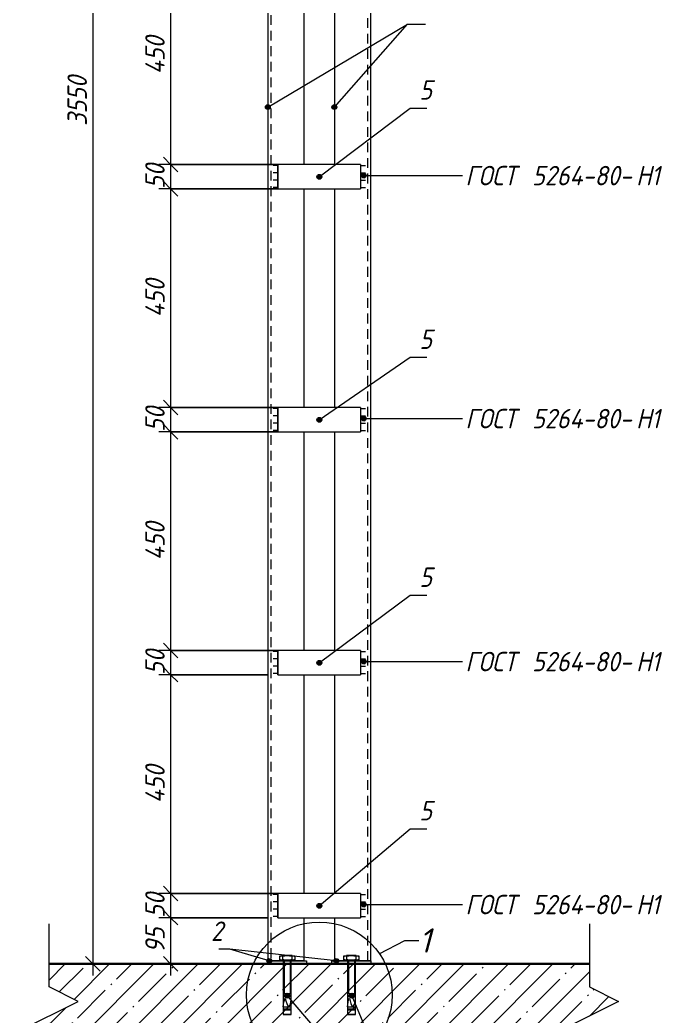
# Model space of a CAD drawing. Header units: millimetres. Extents: x 1525 to 46824, y -520 to 14115.
# Drawn here: x 29204 to 30525, y 4013 to 6062 of the extents above; entities that cross this region are included whole.
import ezdxf

# ---------------------------------------------------------------- set-up
doc = ezdxf.new("R2010")
doc.units = ezdxf.units.MM
doc.linetypes.add('200_ШТРИХ_ш1п0_6_', pattern=[32, 20, -12])
for name, color, linetype, lineweight in [('A-ANNO-DIMS', 7, 'Continuous', 9), ('A-ANNO-DIMS-20', 7, 'Continuous', 9), ('A-DETL-1', 7, 'Continuous', 5), ('A-DETL-2', 7, '200_ШТРИХ_ш1п0_6_', 5), ('A-DETL-GENF-1', 7, 'Continuous', 5), ('A-FLOR-FNSH-1', 7, 'Continuous', 30), ('A-FLOR-PATT-1', 7, 'Continuous', 5), ('A-GENM', 7, 'Continuous', 9), ('A-GENM-IDEN', 7, 'Continuous', 9), ('G-ANNO-TEXT', 7, 'Continuous', 9)]:
    doc.layers.add(name, color=color, linetype=linetype, lineweight=lineweight)
doc.styles.add('ISOCPEUR_I_1', font='isocpeui.ttf', dxfattribs={"width": 0.9, "height": 40})
doc.styles.add('ISOCPEUR_I_2', font='isocpeui.ttf', dxfattribs={"height": 50})
doc.dimstyles.new('ISO-2_0_0_9К_СРЕДНИЙ', dxfattribs={"dimscale": 304.8, "dimtxt": 39.839247, "dimasz": 0.098425, "dimexe": 0.07874, "dimexo": 0, "dimgap": 0, "dimtad": 1, "dimdec": 0, "dimzin": 0, "dimdsep": 46, "dimtxsty": 'ISOCPEUR_I_1', "dimblk1": 'OBLIQUE', "dimblk2": 'OBLIQUE', "dimsah": 1, "dimcen": 0.09, "dimdle": 0.07874, "dimazin": 0, "dimtfac": 1, "dimtdec": 4, "dimtix": 1, "dimtmove": 0, "dimatfit": 3, "dimfxl": 1, "dimtvp": 1, "dimtolj": 1, "dimtzin": 0, "dimarcsym": 2})

# ---------------------------------------------------------------- blocks, each defined once
blk = doc.blocks.new('Фахверк_Влож_Полоса боковая - Полоса_Фахверка-25655111-АР1_1_Ф-18_2 эт_ - зависимый')
at = {"layer": 'A-GENM'}
for p, q in [((66575, 7215), (66575, 7265)), ((66745, 7265), (66575, 7265)), ((66745, 7265), (66745, 7215)), ((66575, 7215), (66745, 7215))]:
    blk.add_line(p, q, dxfattribs=at)
blk = doc.blocks.new('Фахверк_Влож_Уголок - Уголок_Фахверка-27978286-АР1_1_Ф-18_2 эт_ - зависимый')
at = {"layer": 'A-GENM'}
for p, q in [((66766, 4126), (66766, 7640)), ((66691, 6215), (66691, 5765)), ((66691, 5715), (66691, 5265)), ((66691, 5215), (66691, 4765)), ((66691, 4715), (66691, 4265)), ((66691, 4215), (66691, 4126)), ((66766, 4126), (66691, 4126))]:
    blk.add_line(p, q, dxfattribs=at)
blk = doc.blocks.new('Фахверк_Влож_Уголок - Уголок_Фахверка-27978287-АР1_1_Ф-18_2 эт_ - зависимый')
at = {"layer": 'A-GENM'}
for p, q in [((66554, 7640), (66554, 4126)), ((66629, 5765), (66629, 6215)), ((66629, 5265), (66629, 5715)), ((66629, 4765), (66629, 5215)), ((66629, 4265), (66629, 4715)), ((66629, 4126), (66629, 4215)), ((66629, 4126), (66554, 4126))]:
    blk.add_line(p, q, dxfattribs=at)
blk = doc.blocks.new('Фахверк_Влож_Полоса нижняя - Полоса_Фахверка-25617960-АР1_1_Ф-18_2 эт_ - зависимый')
at = {"layer": 'A-GENM'}
for p, q in [((66686, 4120), (66686, 4126)), ((66686, 4126), (66766, 4126)), ((66766, 4126), (66766, 4120))]:
    blk.add_line(p, q, dxfattribs=at)
blk = doc.blocks.new('DET_L_Линия разрыва1 - М20-27085586-АР1_1_Ф-18_2 эт_ - зависимый')
at = {"layer": 'A-DETL-GENF-1'}
for p, q in [((66104, 4072.7), (66104, 4202.7)), ((66164, 4042.7), (66104, 4072.7)), ((66044, 3982.7), (66164, 4042.7)), ((66104, 3952.7), (66044, 3982.7)), ((66104, 3822.7), (66104, 3952.7))]:
    blk.add_line(p, q, dxfattribs=at)
blk = doc.blocks.new('DIMBLOCK96-АР1_1_Ф-18_2 эт_ - зависимый')
at = {"layer": 'A-ANNO-DIMS-20'}
for p, q in [((29734.8, 6215), (29489.9, 6215)), ((29513.9, 6215), (29513.9, 5765)), ((29513.9, 6215), (29734.8, 6215)), ((29734.8, 5765), (29489.9, 5765)), ((29513.9, 5765), (29734.8, 5765))]:
    blk.add_line(p, q, dxfattribs=at)
at = {"layer": 'A-ANNO-DIMS-20', "lineweight": 20}
for p, q in [((29513.9, 6215), (29498.9, 6230)), ((29513.9, 6215), (29528.9, 6200)), ((29513.9, 5765), (29498.9, 5780)), ((29513.9, 5765), (29528.9, 5750))]:
    blk.add_line(p, q, dxfattribs=at)
at = {"layer": 'A-ANNO-DIMS-20', "color": 0, "insert": (29461.6, 5950.5), "char_height": 40, "width": 94.695, "attachment_point": 1, "rotation": 90, "line_spacing_factor": 1.149209, "style": 'ISOCPEUR_I_1'}
blk.add_mtext('450', dxfattribs=at)
blk = doc.blocks.new('_Oblique')
at = {"color": 0, "linetype": 'ByBlock', "lineweight": -2}
blk.add_line((-0.5, -0.5), (0.5, 0.5), dxfattribs=at)
blk = doc.blocks.new('DIMBLOCK97-АР1_1_Ф-18_2 эт_ - зависимый')
at = {"layer": 'A-ANNO-DIMS-20'}
for p, q in [((29734.8, 5765), (29489.9, 5765)), ((29513.9, 5765), (29513.9, 5715)), ((29513.9, 5765), (29734.8, 5765)), ((29734.8, 5715), (29489.9, 5715)), ((29513.9, 5715), (29734.8, 5715))]:
    blk.add_line(p, q, dxfattribs=at)
at = {"layer": 'A-ANNO-DIMS-20', "lineweight": 20}
for p, q in [((29513.9, 5765), (29498.9, 5780)), ((29513.9, 5765), (29528.9, 5750)), ((29513.9, 5715), (29498.9, 5730)), ((29513.9, 5715), (29528.9, 5700))]:
    blk.add_line(p, q, dxfattribs=at)
at = {"layer": 'A-ANNO-DIMS-20', "color": 0, "insert": (29461.6, 5714.7), "char_height": 40, "width": 60.678, "attachment_point": 1, "rotation": 90, "line_spacing_factor": 1.149209, "style": 'ISOCPEUR_I_1'}
blk.add_mtext('50', dxfattribs=at)
blk = doc.blocks.new('DIMBLOCK98-АР1_1_Ф-18_2 эт_ - зависимый')
at = {"layer": 'A-ANNO-DIMS-20', "lineweight": 20}
for p, q in [((29513.9, 5715), (29498.9, 5730)), ((29513.9, 5715), (29528.9, 5700)), ((29513.9, 5265), (29498.9, 5280)), ((29513.9, 5265), (29528.9, 5250))]:
    blk.add_line(p, q, dxfattribs=at)
at = {"layer": 'A-ANNO-DIMS-20'}
for p, q in [((29734.8, 5715), (29489.9, 5715)), ((29513.9, 5715), (29513.9, 5265)), ((29513.9, 5715), (29734.8, 5715)), ((29734.8, 5265), (29489.9, 5265)), ((29513.9, 5265), (29734.8, 5265))]:
    blk.add_line(p, q, dxfattribs=at)
at = {"layer": 'A-ANNO-DIMS-20', "color": 0, "insert": (29461.6, 5450.5), "char_height": 40, "width": 94.695, "attachment_point": 1, "rotation": 90, "line_spacing_factor": 1.149209, "style": 'ISOCPEUR_I_1'}
blk.add_mtext('450', dxfattribs=at)
blk = doc.blocks.new('DIMBLOCK99-АР1_1_Ф-18_2 эт_ - зависимый')
at = {"layer": 'A-ANNO-DIMS-20', "lineweight": 20}
for p, q in [((29513.9, 5265), (29498.9, 5280)), ((29513.9, 5265), (29528.9, 5250)), ((29513.9, 5215), (29498.9, 5230)), ((29513.9, 5215), (29528.9, 5200))]:
    blk.add_line(p, q, dxfattribs=at)
at = {"layer": 'A-ANNO-DIMS-20'}
for p, q in [((29734.8, 5265), (29489.9, 5265)), ((29513.9, 5265), (29513.9, 5215)), ((29513.9, 5265), (29734.8, 5265)), ((29734.8, 5215), (29489.9, 5215)), ((29513.9, 5215), (29734.8, 5215))]:
    blk.add_line(p, q, dxfattribs=at)
at = {"layer": 'A-ANNO-DIMS-20', "color": 0, "insert": (29461.6, 5214.7), "char_height": 40, "width": 60.678, "attachment_point": 1, "rotation": 90, "line_spacing_factor": 1.149209, "style": 'ISOCPEUR_I_1'}
blk.add_mtext('50', dxfattribs=at)
blk = doc.blocks.new('DIMBLOCK100-АР1_1_Ф-18_2 эт_ - зависимый')
at = {"layer": 'A-ANNO-DIMS-20', "lineweight": 20}
for p, q in [((29513.9, 5215), (29498.9, 5230)), ((29513.9, 5215), (29528.9, 5200)), ((29513.9, 4765), (29498.9, 4780)), ((29513.9, 4765), (29528.9, 4750))]:
    blk.add_line(p, q, dxfattribs=at)
at = {"layer": 'A-ANNO-DIMS-20'}
for p, q in [((29734.8, 5215), (29489.9, 5215)), ((29513.9, 5215), (29513.9, 4765)), ((29513.9, 5215), (29734.8, 5215)), ((29734.8, 4765), (29489.9, 4765)), ((29513.9, 4765), (29734.8, 4765))]:
    blk.add_line(p, q, dxfattribs=at)
at = {"layer": 'A-ANNO-DIMS-20', "color": 0, "insert": (29461.6, 4950.5), "char_height": 40, "width": 94.695, "attachment_point": 1, "rotation": 90, "line_spacing_factor": 1.149209, "style": 'ISOCPEUR_I_1'}
blk.add_mtext('450', dxfattribs=at)
blk = doc.blocks.new('DIMBLOCK101-АР1_1_Ф-18_2 эт_ - зависимый')
at = {"layer": 'A-ANNO-DIMS-20', "lineweight": 20}
for p, q in [((29513.9, 4765), (29498.9, 4780)), ((29513.9, 4765), (29528.9, 4750)), ((29513.9, 4715), (29498.9, 4730)), ((29513.9, 4715), (29528.9, 4700))]:
    blk.add_line(p, q, dxfattribs=at)
at = {"layer": 'A-ANNO-DIMS-20'}
for p, q in [((29734.8, 4765), (29489.9, 4765)), ((29513.9, 4765), (29513.9, 4715)), ((29513.9, 4765), (29734.8, 4765)), ((29713.8, 4715), (29489.9, 4715)), ((29513.9, 4715), (29713.8, 4715))]:
    blk.add_line(p, q, dxfattribs=at)
at = {"layer": 'A-ANNO-DIMS-20', "color": 0, "insert": (29461.6, 4714.7), "char_height": 40, "width": 60.678, "attachment_point": 1, "rotation": 90, "line_spacing_factor": 1.149209, "style": 'ISOCPEUR_I_1'}
blk.add_mtext('50', dxfattribs=at)
blk = doc.blocks.new('DIMBLOCK102-АР1_1_Ф-18_2 эт_ - зависимый')
at = {"layer": 'A-ANNO-DIMS-20'}
for p, q in [((29713.8, 4715), (29489.9, 4715)), ((29513.9, 4715), (29513.9, 4265)), ((29513.9, 4715), (29713.8, 4715)), ((29734.8, 4265), (29489.9, 4265)), ((29513.9, 4265), (29734.8, 4265))]:
    blk.add_line(p, q, dxfattribs=at)
at = {"layer": 'A-ANNO-DIMS-20', "lineweight": 20}
for p, q in [((29513.9, 4715), (29498.9, 4730)), ((29513.9, 4715), (29528.9, 4700)), ((29513.9, 4265), (29498.9, 4280)), ((29513.9, 4265), (29528.9, 4250))]:
    blk.add_line(p, q, dxfattribs=at)
at = {"layer": 'A-ANNO-DIMS-20', "color": 0, "insert": (29461.6, 4450.5), "char_height": 40, "width": 94.695, "attachment_point": 1, "rotation": 90, "line_spacing_factor": 1.149209, "style": 'ISOCPEUR_I_1'}
blk.add_mtext('450', dxfattribs=at)
blk = doc.blocks.new('DIMBLOCK103-АР1_1_Ф-18_2 эт_ - зависимый')
at = {"layer": 'A-ANNO-DIMS-20'}
for p, q in [((29734.8, 4265), (29489.9, 4265)), ((29513.9, 4265), (29513.9, 4215)), ((29513.9, 4265), (29734.8, 4265)), ((29713.8, 4215), (29489.9, 4215)), ((29513.9, 4215), (29713.8, 4215))]:
    blk.add_line(p, q, dxfattribs=at)
at = {"layer": 'A-ANNO-DIMS-20', "lineweight": 20}
for p, q in [((29513.9, 4265), (29498.9, 4280)), ((29513.9, 4265), (29528.9, 4250)), ((29513.9, 4215), (29498.9, 4230)), ((29513.9, 4215), (29528.9, 4200))]:
    blk.add_line(p, q, dxfattribs=at)
at = {"layer": 'A-ANNO-DIMS-20', "color": 0, "insert": (29461.6, 4214.7), "char_height": 40, "width": 60.678, "attachment_point": 1, "rotation": 90, "line_spacing_factor": 1.149209, "style": 'ISOCPEUR_I_1'}
blk.add_mtext('50', dxfattribs=at)
blk = doc.blocks.new('DIMBLOCK104-АР1_1_Ф-18_2 эт_ - зависимый')
at = {"layer": 'A-ANNO-DIMS-20', "lineweight": 20}
for p, q in [((29513.9, 4215), (29498.9, 4230)), ((29513.9, 4215), (29528.9, 4200)), ((29513.9, 4120), (29498.9, 4135)), ((29513.9, 4120), (29528.9, 4105))]:
    blk.add_line(p, q, dxfattribs=at)
at = {"layer": 'A-ANNO-DIMS-20'}
for p, q in [((29713.8, 4215), (29489.9, 4215)), ((29513.9, 4215), (29513.9, 4096)), ((29513.9, 4215), (29713.8, 4215)), ((29535.1, 4120), (29489.9, 4120)), ((29513.9, 4120), (29535.1, 4120))]:
    blk.add_line(p, q, dxfattribs=at)
at = {"layer": 'A-ANNO-DIMS-20', "color": 0, "insert": (29461.6, 4142.2), "char_height": 40, "width": 60.678, "attachment_point": 1, "rotation": 90, "line_spacing_factor": 1.149209, "style": 'ISOCPEUR_I_1'}
blk.add_mtext('95', dxfattribs=at)
blk = doc.blocks.new('DIMBLOCK105-АР1_1_Ф-18_2 эт_ - зависимый')
at = {"layer": 'A-ANNO-DIMS-20'}
for p, q in [((29353.9, 7694), (29353.9, 4096)), ((29713.8, 7670), (29329.9, 7670)), ((29353.9, 7670), (29713.8, 7670)), ((29375.1, 4120), (29329.9, 4120)), ((29353.9, 4120), (29375.1, 4120))]:
    blk.add_line(p, q, dxfattribs=at)
at = {"layer": 'A-ANNO-DIMS-20', "lineweight": 20}
for p, q in [((29353.9, 7670), (29338.9, 7685)), ((29353.9, 7670), (29368.9, 7655)), ((29353.9, 4120), (29338.9, 4135)), ((29353.9, 4120), (29368.9, 4105))]:
    blk.add_line(p, q, dxfattribs=at)
at = {"layer": 'A-ANNO-DIMS-20', "color": 0, "insert": (29301.6, 5844.4), "char_height": 40, "width": 121.356, "attachment_point": 1, "rotation": 90, "line_spacing_factor": 1.149209, "style": 'ISOCPEUR_I_1'}
blk.add_mtext('3550', dxfattribs=at)

msp = doc.modelspace()

# ---------------------------------------------------------------- hatches: boundary and pattern name
at = {"layer": 'A-FLOR-PATT-1'}
h = msp.add_hatch(dxfattribs=at)
h.set_pattern_fill('FP_7', color=256, style=0, pattern_type=2)
h.set_pattern_definition([(45, (31215.535, 4305), (-45.6197, 45.6197), []), (45, (31261.155, 4305), (-45.6197, 45.6197), [80.645, -16.129, 2.682, -13.447])])
h.paths.add_polyline_path([(30375.76523, 3880), (30375.76523, 3952.65994), (30315.76523, 3982.65994), (30435.76523, 4042.65994), (30375.76523, 4072.65994), (30375.76523, 4120), (29263.76523, 4120), (29263.76523, 4072.65994), (29323.76523, 4042.65994), (29203.76523, 3982.65994), (29263.76523, 3952.65994), (29263.76523, 3880), (29919.76523, 3880)], flags=0)
at = {"layer": 'A-GENM-IDEN'}
h = msp.add_hatch(color=256, dxfattribs=at)
edge = h.paths.add_edge_path(flags=0)
edge.add_arc((29713.76523, 5883), 5, 0, 360)
h = msp.add_hatch(color=256, dxfattribs=at)
edge = h.paths.add_edge_path(flags=0)
edge.add_arc((29850.76523, 5883), 5, 0, 360)
h = msp.add_hatch(color=256, dxfattribs=at)
edge = h.paths.add_edge_path(flags=0)
edge.add_arc((29819.82883, 5739.52618), 5, 0, 360)
h = msp.add_hatch(color=256, dxfattribs=at)
edge = h.paths.add_edge_path(flags=0)
edge.add_arc((29819.82883, 5239.52618), 5, 0, 360)
h = msp.add_hatch(color=256, dxfattribs=at)
edge = h.paths.add_edge_path(flags=0)
edge.add_arc((29819.82883, 4739.52618), 5, 0, 360)
h = msp.add_hatch(color=256, dxfattribs=at)
edge = h.paths.add_edge_path(flags=0)
edge.add_arc((29819.82883, 4239.52618), 5, 0, 360)
h = msp.add_hatch(color=256, dxfattribs=at)
edge = h.paths.add_edge_path(flags=0)
edge.add_arc((29716.91643, 4126), 5, 0, 360)
h = msp.add_hatch(color=256, dxfattribs=at)
edge = h.paths.add_edge_path(flags=0)
edge.add_arc((29854.8342, 4126), 5, 0, 360)
h = msp.add_hatch(color=256, dxfattribs=at)
edge = h.paths.add_edge_path(flags=0)
edge.add_arc((29753.76523, 4054.38391), 5, 0, 360)
h = msp.add_hatch(color=256, dxfattribs=at)
edge = h.paths.add_edge_path(flags=0)
edge.add_arc((29886.78146, 4054.38391), 5, 0, 360)
at = {"layer": 'G-ANNO-TEXT'}
h = msp.add_hatch(color=256, dxfattribs=at)
edge = h.paths.add_edge_path(flags=0)
edge.add_arc((29911.24237, 5741.99135), 5, 0, 360)
h = msp.add_hatch(color=256, dxfattribs=at)
edge = h.paths.add_edge_path(flags=0)
edge.add_arc((29911.24237, 5241.99135), 5, 0, 360)
h = msp.add_hatch(color=256, dxfattribs=at)
edge = h.paths.add_edge_path(flags=0)
edge.add_arc((29911.24237, 4741.99135), 5, 0, 360)
h = msp.add_hatch(color=256, dxfattribs=at)
edge = h.paths.add_edge_path(flags=0)
edge.add_arc((29911.24237, 4241.99135), 5, 0, 360)

# ---------------------------------------------------------------- linework, layer by layer
at = {"layer": 'A-DETL-1'}
for p, q in [((29734.76523, 5762.5), (29724.76523, 5762.5)), ((29734.76523, 5765), (29734.76523, 5715)), ((29904.76523, 5765), (29904.76523, 5715)), ((29904.76523, 5762.5), (29914.76523, 5762.5)), ((29734.76523, 5747.5), (29724.76523, 5747.5)), ((29904.76523, 5747.5), (29914.76523, 5747.5)), ((29734.76523, 5732.5), (29724.76523, 5732.5)), ((29904.76523, 5732.5), (29914.76523, 5732.5)), ((29734.76523, 5717.5), (29724.76523, 5717.5)), ((29904.76523, 5717.5), (29914.76523, 5717.5)), ((29734.76523, 5262.5), (29724.76523, 5262.5)), ((29734.76523, 5247.5), (29724.76523, 5247.5)), ((29734.76523, 5265), (29734.76523, 5215)), ((29904.76523, 5265), (29904.76523, 5215)), ((29904.76523, 5262.5), (29914.76523, 5262.5)), ((29904.76523, 5247.5), (29914.76523, 5247.5)), ((29734.76523, 5232.5), (29724.76523, 5232.5)), ((29904.76523, 5232.5), (29914.76523, 5232.5)), ((29734.76523, 5217.5), (29724.76523, 5217.5)), ((29904.76523, 5217.5), (29914.76523, 5217.5)), ((29734.76523, 4762.5), (29724.76523, 4762.5)), ((29734.76523, 4765), (29734.76523, 4715)), ((29904.76523, 4765), (29904.76523, 4715)), ((29904.76523, 4762.5), (29914.76523, 4762.5)), ((29734.76523, 4747.5), (29724.76523, 4747.5)), ((29904.76523, 4747.5), (29914.76523, 4747.5)), ((29734.76523, 4732.5), (29724.76523, 4732.5)), ((29734.76523, 4717.5), (29724.76523, 4717.5)), ((29904.76523, 4732.5), (29914.76523, 4732.5)), ((29904.76523, 4717.5), (29914.76523, 4717.5)), ((29734.76523, 4265), (29734.76523, 4215)), ((29904.76523, 4265), (29904.76523, 4215)), ((29734.76523, 4262.5), (29724.76523, 4262.5)), ((29734.76523, 4247.5), (29724.76523, 4247.5)), ((29904.76523, 4262.5), (29914.76523, 4262.5)), ((29904.76523, 4247.5), (29914.76523, 4247.5)), ((29734.76523, 4232.5), (29724.76523, 4232.5)), ((29904.76523, 4232.5), (29914.76523, 4232.5)), ((29734.76523, 4217.5), (29724.76523, 4217.5)), ((29904.76523, 4217.5), (29914.76523, 4217.5)), ((29738.35731, 4136.39795), (29743.84591, 4137.16681)), ((29738.35731, 4128.20467), (29738.35731, 4136.39795)), ((29743.84591, 4127.43581), (29738.35731, 4128.20467)), ((29766.43992, 4127.43581), (29741.09055, 4127.43581)), ((29741.09055, 4127.43581), (29741.09055, 4126)), ((29766.43992, 4126), (29741.09055, 4126)), ((29763.68455, 4137.18427), (29743.84591, 4137.18427)), ((29743.84591, 4137.18427), (29743.84591, 4127.43581)), ((29763.68455, 4127.43581), (29743.84591, 4127.43581)), ((29745.49913, 4126), (29745.49913, 4016)), ((29747.60757, 4126), (29747.60757, 4058.94232)), ((29748.22165, 4126), (29750.26438, 4126)), ((29759.92289, 4126), (29759.92289, 4058.94232)), ((29762.03133, 4016), (29762.03133, 4126)), ((29763.68455, 4127.43581), (29763.68455, 4137.18427)), ((29763.68455, 4137.16681), (29769.17316, 4136.39795)), ((29769.17316, 4128.20467), (29763.68455, 4127.43581)), ((29766.43992, 4126), (29766.43992, 4127.43581)), ((29769.17316, 4136.39795), (29769.17316, 4128.20467)), ((29870.35731, 4136.39795), (29875.84591, 4137.16681)), ((29870.35731, 4128.20467), (29870.35731, 4136.39795)), ((29875.84591, 4127.43581), (29870.35731, 4128.20467)), ((29898.43992, 4127.43581), (29873.09055, 4127.43581)), ((29873.09055, 4127.43581), (29873.09055, 4126)), ((29898.43992, 4126), (29873.09055, 4126)), ((29895.68455, 4137.18427), (29875.84591, 4137.18427)), ((29875.84591, 4137.18427), (29875.84591, 4127.43581)), ((29895.68455, 4127.43581), (29875.84591, 4127.43581)), ((29877.49913, 4126), (29877.49913, 4016)), ((29879.60757, 4126), (29879.60757, 4058.94232)), ((29880.22165, 4126), (29882.26438, 4126)), ((29891.92289, 4126), (29891.92289, 4058.94232)), ((29894.03133, 4016), (29894.03133, 4126)), ((29895.68455, 4127.43581), (29895.68455, 4137.18427)), ((29895.68455, 4137.16681), (29901.17316, 4136.39795)), ((29901.17316, 4128.20467), (29895.68455, 4127.43581)), ((29898.43992, 4126), (29898.43992, 4127.43581)), ((29901.17316, 4136.39795), (29901.17316, 4128.20467)), ((29745.49913, 4058.94232), (29762.03133, 4058.94232)), ((29877.49913, 4058.94232), (29894.03133, 4058.94232)), ((29745.49913, 4054.80927), (29762.03133, 4054.80927)), ((29745.49913, 4052.74274), (29762.03133, 4052.74274)), ((29747.56566, 4054.80927), (29747.56566, 4052.74274)), ((29747.65438, 4054.80927), (29747.65438, 4052.74274)), ((29877.49913, 4054.80927), (29894.03133, 4054.80927)), ((29877.49913, 4052.74274), (29894.03133, 4052.74274)), ((29879.56566, 4054.80927), (29879.56566, 4052.74274)), ((29879.65438, 4054.80927), (29879.65438, 4052.74274)), ((29745.49913, 4031.77981), (29762.03133, 4031.77981)), ((29745.49913, 4027.64676), (29762.03133, 4027.64676)), ((29746.47106, 4025.58023), (29761.0594, 4025.58023)), ((29877.49913, 4031.77981), (29894.03133, 4031.77981)), ((29877.49913, 4027.64676), (29894.03133, 4027.64676)), ((29878.47106, 4025.58023), (29893.0594, 4025.58023)), ((29762.03133, 4016), (29745.49913, 4016)), ((29745.49913, 4016), (29762.03133, 4016)), ((29894.03133, 4016), (29877.49913, 4016)), ((29877.49913, 4016), (29894.03133, 4016))]:
    msp.add_line(p, q, dxfattribs=at)
msp.add_circle((29819.76523, 4056.13346), 150, dxfattribs=at)
for centre, radius, start, end in [((29741.48616, 4131.87733), 4.22871, 56.08031185, 137.72360384), ((29741.48616, 4132.74275), 4.22871, 222.27639616, 303.91968815), ((29753.76523, 4093.46125), 42.8477, 76.61449587, 103.38550413), ((29753.76523, 4171.15883), 42.8477, 256.61449587, 283.38550413), ((29766.0443, 4131.87733), 4.22871, 42.27639616, 123.91968816), ((29766.0443, 4132.74275), 4.22871, 236.08031184, 317.72360384), ((29873.48616, 4131.87733), 4.22871, 56.08031185, 137.72360384), ((29873.48616, 4132.74275), 4.22871, 222.27639616, 303.91968815), ((29885.76523, 4093.46125), 42.8477, 76.61449587, 103.38550413), ((29885.76523, 4171.15883), 42.8477, 256.61449587, 283.38550413), ((29898.0443, 4131.87733), 4.22871, 42.27639616, 123.91968816), ((29898.0443, 4132.74275), 4.22871, 236.08031184, 317.72360384), ((29746.67973, 4026.9402), 1.37588, 210.89948546, 261.27655106), ((29760.85073, 4026.9402), 1.37588, 278.72344894, 329.10051461), ((29878.67973, 4026.9402), 1.37588, 210.89948546, 261.27655106), ((29892.85073, 4026.9402), 1.37588, 278.72344894, 329.10051461)]:
    msp.add_arc(centre, radius, start, end, dxfattribs=at)
for points in [[(29745.49913, 4031.77981), (29746.67897, 4036.49645), (29749.14092, 4061.95494), (29752.90199, 4024.48281), (29762.03133, 4036.47059), (29762.03133, 4047.4686)], [(29877.49913, 4031.77981), (29878.67897, 4036.49645), (29881.14092, 4061.95494), (29884.90199, 4024.48281), (29894.03133, 4036.47059), (29894.03133, 4047.4686)]]:
    msp.add_open_spline(points, degree=3, knots=[3.9471277548, 3.9471277548, 3.9471277548, 3.9471277548, 10.0959961781, 20.1294367149, 28.5838158581, 28.5838158581, 28.5838158581, 28.5838158581], dxfattribs=at)
at = {"layer": 'A-DETL-2'}
for p, q in [((29719.76523, 7640), (29719.76523, 4126)), ((29919.76523, 4126), (29919.76523, 7640))]:
    msp.add_line(p, q, dxfattribs=at)
at = {"layer": 'A-FLOR-FNSH-1'}
msp.add_line((30375.76523, 4120), (29263.76523, 4120), dxfattribs=at)
at = {"layer": 'A-GENM-IDEN'}
for p, q in [((29713.76523, 5883), (30001.54445, 6053.66201)), ((29850.76523, 5883), (30001.54445, 6053.66201)), ((30001.54445, 6053.66201), (30038.21524, 6053.66201)), ((30001.54445, 6053.66201), (30038.21524, 6053.66201)), ((29819.82883, 5739.52618), (30006.8291, 5881.06064)), ((30006.8291, 5881.06064), (30041.11665, 5881.06064)), ((29819.82883, 5239.52618), (30006.8291, 5368.07314)), ((30006.8291, 5368.07314), (30041.11665, 5368.07314)), ((29819.82883, 4739.52618), (30006.8291, 4878.46314)), ((30006.8291, 4878.46314), (30041.11665, 4878.46314)), ((29819.82883, 4239.52618), (30006.8291, 4397.94439)), ((30006.8291, 4397.94439), (30041.11665, 4397.94439)), ((29635.54678, 4150.01117), (29612.96106, 4150.01117)), ((29635.54678, 4150.01117), (29612.96106, 4150.01117)), ((29854.8342, 4126), (29635.54678, 4150.01117)), ((29716.91643, 4126), (29635.54678, 4150.01117)), ((29753.76523, 4054.38391), (30012.05379, 3753.03438)), ((29886.78146, 4054.38391), (30012.05379, 3753.13))]:
    msp.add_line(p, q, dxfattribs=at)
for centre in [(29713.76523, 5883), (29850.76523, 5883), (29819.82883, 5739.52618), (29819.82883, 5239.52618), (29819.82883, 4739.52618), (29819.82883, 4239.52618), (29716.91643, 4126), (29854.8342, 4126), (29753.76523, 4054.38391), (29886.78146, 4054.38391)]:
    msp.add_circle(centre, 5, dxfattribs=at)
at = {"layer": 'G-ANNO-TEXT'}
for p, q in [((29911.24237, 5741.99135), (30114.40428, 5741.99135)), ((29911.24237, 5241.99135), (30114.40428, 5241.99135)), ((29911.24237, 4741.99135), (30114.40428, 4741.99135)), ((29911.24237, 4241.99135), (30114.40428, 4241.99135)), ((29943.14241, 4140.39386), (29995.82891, 4168.14656)), ((29995.82891, 4168.14656), (30024.41185, 4168.14656))]:
    msp.add_line(p, q, dxfattribs=at)
for centre in [(29911.24237, 5741.99135), (29911.24237, 5241.99135), (29911.24237, 4741.99135), (29911.24237, 4241.99135)]:
    msp.add_circle(centre, 5, dxfattribs=at)

# ---------------------------------------------------------------- block references
at = {"layer": 'A-DETL-GENF-1'}
msp.add_blockref('DET_L_Линия разрыва1 - М20-27085586-АР1_1_Ф-18_2 эт_ - зависимый', (-36840.23477, 0), dxfattribs=at)
at = {"layer": 'A-DETL-GENF-1', "rotation": 180}
msp.add_blockref('DET_L_Линия разрыва1 - М20-27085586-АР1_1_Ф-18_2 эт_ - зависимый', (96479.76523, 8025.31989), dxfattribs=at)
at = {"layer": 'A-GENM'}
for name, p in [('Фахверк_Влож_Уголок - Уголок_Фахверка-27978287-АР1_1_Ф-18_2 эт_ - зависимый', (-36840.23477, 0)), ('Фахверк_Влож_Уголок - Уголок_Фахверка-27978286-АР1_1_Ф-18_2 эт_ - зависимый', (-36840.23477, 0)), ('Фахверк_Влож_Полоса боковая - Полоса_Фахверка-25655111-АР1_1_Ф-18_2 эт_ - зависимый', (-36840.23477, -1500)), ('Фахверк_Влож_Полоса боковая - Полоса_Фахверка-25655111-АР1_1_Ф-18_2 эт_ - зависимый', (-36840.23477, -2000)), ('Фахверк_Влож_Полоса боковая - Полоса_Фахверка-25655111-АР1_1_Ф-18_2 эт_ - зависимый', (-36840.23477, -2500)), ('Фахверк_Влож_Полоса боковая - Полоса_Фахверка-25655111-АР1_1_Ф-18_2 эт_ - зависимый', (-36840.23477, -3000)), ('Фахверк_Влож_Полоса нижняя - Полоса_Фахверка-25617960-АР1_1_Ф-18_2 эт_ - зависимый', (-36972.23477, 0)), ('Фахверк_Влож_Полоса нижняя - Полоса_Фахверка-25617960-АР1_1_Ф-18_2 эт_ - зависимый', (-36840.23477, 0))]:
    msp.add_blockref(name, p, dxfattribs=at)

# ---------------------------------------------------------------- texts
at = {"layer": 'A-GENM-IDEN', "char_height": 40, "width": 31.746825, "attachment_point": 1, "style": 'ISOCPEUR_I_1'}
for s, insert in [('\\fISOCPEUR|b0|i1|c204|p34|;\\W.9;5', (30025.6523, 5938.28355)), ('\\fISOCPEUR|b0|i1|c204|p34|;\\W.9;5', (30025.6523, 5425.29605)), ('\\fISOCPEUR|b0|i1|c204|p34|;\\W.9;5', (30025.6523, 4935.68605)), ('\\fISOCPEUR|b0|i1|c204|p34|;\\W.9;5', (30025.6523, 4455.16731)), ('\\fISOCPEUR|b0|i1|c204|p34|;\\W.9;2', (29596.90193, 4207.23408)), ('\\fISOCPEUR|b0|i1|c204|p34|;\\W.9;2', (29596.90193, 4207.23408))]:
    msp.add_mtext(s, dxfattribs=dict(at, insert=insert))
at = {"layer": 'G-ANNO-TEXT', "attachment_point": 1}
for s, insert, char_height, width, style in [('ГОСТ', (30120.40428, 5761.99135), 40, 138.5316, 'ISOCPEUR_I_1'), (' 5264-80-', (30234.70428, 5761.99135), 40, 287.1644625, 'ISOCPEUR_I_1'), ('\\fISOCPEUR|b0|i1|c204|p34|;\\W.9;Н', (30471.63865, 5761.99135), 40, 37.518975, 'ISOCPEUR_I_1'), ('\\fISOCPEUR|b0|i1|c204|p34|;\\W.9;1', (30502.5949, 5761.99135), 40, 23.0886, 'ISOCPEUR_I_1'), ('ГОСТ', (30120.40428, 5261.99135), 40, 138.5316, 'ISOCPEUR_I_1'), (' 5264-80-', (30234.70428, 5261.99135), 40, 287.1644625, 'ISOCPEUR_I_1'), ('\\fISOCPEUR|b0|i1|c204|p34|;\\W.9;Н', (30471.63865, 5261.99135), 40, 37.518975, 'ISOCPEUR_I_1'), ('\\fISOCPEUR|b0|i1|c204|p34|;\\W.9;1', (30502.5949, 5261.99135), 40, 23.0886, 'ISOCPEUR_I_1'), ('ГОСТ', (30120.40428, 4761.99135), 40, 138.5316, 'ISOCPEUR_I_1'), (' 5264-80-', (30234.70428, 4761.99135), 40, 287.1644625, 'ISOCPEUR_I_1'), ('\\fISOCPEUR|b0|i1|c204|p34|;\\W.9;Н', (30471.63865, 4761.99135), 40, 37.518975, 'ISOCPEUR_I_1'), ('\\fISOCPEUR|b0|i1|c204|p34|;\\W.9;1', (30502.5949, 4761.99135), 40, 23.0886, 'ISOCPEUR_I_1'), ('ГОСТ', (30120.40428, 4261.99135), 40, 138.5316, 'ISOCPEUR_I_1'), (' 5264-80-', (30234.70428, 4261.99135), 40, 287.1644625, 'ISOCPEUR_I_1'), ('\\fISOCPEUR|b0|i1|c204|p34|;\\W.9;Н', (30471.63865, 4261.99135), 40, 37.518975, 'ISOCPEUR_I_1'), ('\\fISOCPEUR|b0|i1|c204|p34|;\\W.9;1', (30502.5949, 4261.99135), 40, 23.0886, 'ISOCPEUR_I_1'), ('\\fISOCPEUR|b0|i1|c204|p34|;1', (30024.41185, 4193.14656), 50, 32.0675, 'ISOCPEUR_I_2')]:
    msp.add_mtext(s, dxfattribs=dict(at, insert=insert, char_height=char_height, width=width, style=style))

# ---------------------------------------------------------------- dimensions: what is measured, and where the dimension line sits
at = {"layer": 'A-ANNO-DIMS'}
for base, p1, p2, override, picture, middle in [((29353.89726, 4120), (29713.76523, 7670), (29375.11046, 4120), {"dimpost": '<>', "dimfxl": 3566.116523}, 'DIMBLOCK105-АР1_1_Ф-18_2 эт_ - зависимый', (29333.89726, 5895)), ((29513.89726, 5765), (29734.76523, 6215), (29734.76523, 5765), {"dimpost": '<>', "dimfxl": 450}, 'DIMBLOCK96-АР1_1_Ф-18_2 эт_ - зависимый', (29493.89726, 5990)), ((29513.89726, 5715), (29734.76523, 5765), (29734.76523, 5715), {"dimpost": '<>', "dimfxl": 50}, 'DIMBLOCK97-АР1_1_Ф-18_2 эт_ - зависимый', (29493.89726, 5740)), ((29513.89726, 5265), (29734.76523, 5715), (29734.76523, 5265), {"dimpost": '<>', "dimfxl": 450}, 'DIMBLOCK98-АР1_1_Ф-18_2 эт_ - зависимый', (29493.89726, 5490)), ((29513.89726, 5215), (29734.76523, 5265), (29734.76523, 5215), {"dimpost": '<>', "dimfxl": 50}, 'DIMBLOCK99-АР1_1_Ф-18_2 эт_ - зависимый', (29493.89726, 5240)), ((29513.89726, 4765), (29734.76523, 5215), (29734.76523, 4765), {"dimpost": '<>', "dimfxl": 450}, 'DIMBLOCK100-АР1_1_Ф-18_2 эт_ - зависимый', (29493.89726, 4990)), ((29513.89726, 4715), (29734.76523, 4765), (29713.76523, 4715), {"dimpost": '<>', "dimfxl": 54.230987}, 'DIMBLOCK101-АР1_1_Ф-18_2 эт_ - зависимый', (29493.89726, 4740)), ((29513.89726, 4265), (29713.76523, 4715), (29734.76523, 4265), {"dimpost": '<>', "dimfxl": 450.489734}, 'DIMBLOCK102-АР1_1_Ф-18_2 эт_ - зависимый', (29493.89726, 4490)), ((29513.89726, 4215), (29734.76523, 4265), (29713.76523, 4215), {"dimpost": '<>', "dimfxl": 54.230987}, 'DIMBLOCK103-АР1_1_Ф-18_2 эт_ - зависимый', (29493.89726, 4240)), ((29513.89726, 4120), (29713.76523, 4215), (29535.11046, 4120), {"dimpost": '<>', "dimfxl": 202.342598}, 'DIMBLOCK104-АР1_1_Ф-18_2 эт_ - зависимый', (29493.89726, 4167.5))]:
    dim = msp.add_linear_dim(base=base, p1=p1, p2=p2, angle=90, dimstyle='ISO-2_0_0_9К_СРЕДНИЙ', override=override, dxfattribs=at)
    dim.commit()
    dim.dimension.update_dxf_attribs({"geometry": picture, "text_midpoint": middle})

doc.saveas('drawing.dxf')
